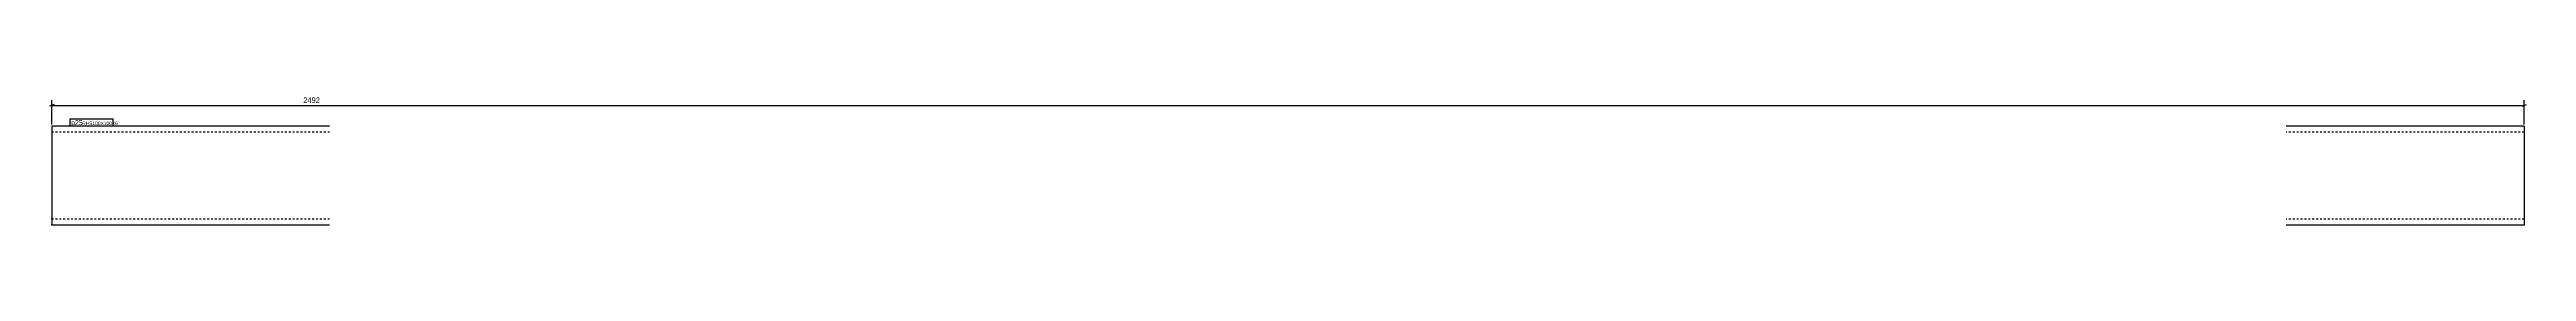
# Model space of a CAD drawing. Header units: millimetres. Extents: x 4 to 2501, y 4 to 135.
import ezdxf

# ---------------------------------------------------------------- set-up
doc = ezdxf.new("R2010")
doc.units = ezdxf.units.MM
doc.linetypes.add('DXK_LINE_DOT2', pattern=[3.9198, 1.9599, -1.9599])
for name, color, linetype in [('MÅLSÆTNING', 7, 'Continuous'), ('STÅL', 7, 'Continuous'), ('TEKST', 7, 'Continuous')]:
    doc.layers.add(name, color=color, linetype=linetype)
doc.styles.add('Arial Narrow', font='ARIALN.TTF', dxfattribs={"height": 0.2})

msp = doc.modelspace()

# ---------------------------------------------------------------- linework, layer by layer
at = {"layer": 'MÅLSÆTNING', "color": 7, "linetype": 'Continuous'}
for p, q in [((9, 126.3), (4.5, 124.5)), ((6.8, 106), (6.8, 130.8)), ((6.8, 125.4), (2498.5, 125.4)), ((2496.3, 124.5), (2500.8, 126.3)), ((2498.5, 106), (2498.5, 130.8))]:
    msp.add_line(p, q, dxfattribs=at)
at = {"layer": 'STÅL', "color": 2, "linetype": 'Continuous'}
for p, q in [((286.8, 104.5), (6.8, 104.5)), ((6.8, 104.5), (6.8, 5.4)), ((2498.5, 104.5), (2258.5, 104.5)), ((2498.5, 104.5), (2498.5, 4.5)), ((6.8, 4.5), (6.8, 5.4)), ((286.8, 4.5), (6.8, 4.5)), ((2498.5, 4.5), (2258.5, 4.5))]:
    msp.add_line(p, q, dxfattribs=at)
at = {"layer": 'STÅL', "color": 7, "linetype": 'DXK_LINE_DOT2'}
for p, q in [((286.8, 98.5), (6.8, 98.5)), ((2498.5, 98.5), (2258.5, 98.5)), ((6.8, 10.5), (6.8, 11)), ((286.8, 10.5), (6.8, 10.5)), ((2498.5, 10.5), (2258.5, 10.5)), ((2498.5, 10.5), (2498.5, 11))]:
    msp.add_line(p, q, dxfattribs=at)

# ---------------------------------------------------------------- next in the draw order: wipeouts: each hides what was drawn before it
at = {"color": 0}
for points, layer in [([(276, 126.6), (276, 135), (259, 135), (259, 126.6)], 'MÅLSÆTNING'), ([(35.8, 105.5), (35.8, 110.8), (26.3, 110.8), (26.3, 105.5)], 'TEKST')]:
    msp.add_wipeout(points, dxfattribs=at).dxf.layer = layer

# ---------------------------------------------------------------- next in the draw order: texts
at = {"layer": 'MÅLSÆTNING', "color": 3, "style": 'Arial Narrow'}
msp.add_text('2492', height=5.73, dxfattribs=at).set_placement((260.2, 127.8))

# ---------------------------------------------------------------- next in the draw order: wipeouts: each hides what was drawn before it
at = {"color": 0}
msp.add_wipeout([(35.8, 105.5), (35.8, 110.8), (26.3, 110.8), (26.3, 105.5)], dxfattribs=at).dxf.layer = 'TEKST'

# ---------------------------------------------------------------- next in the draw order: wipeouts: each hides what was drawn before it
msp.add_wipeout([(67.6, 105.5), (67.6, 109.3), (37.4, 109.3), (37.4, 105.5)], dxfattribs=at).dxf.layer = 'TEKST'

# ---------------------------------------------------------------- next in the draw order: wipeouts: each hides what was drawn before it
msp.add_wipeout([(67.6, 105.5), (67.6, 109.3), (37.4, 109.3), (37.4, 105.5)], dxfattribs=at).dxf.layer = 'TEKST'

# ---------------------------------------------------------------- next in the draw order: linework, layer by layer
at = {"layer": 'TEKST', "color": 7, "linetype": 'Continuous'}
for p, q in [((25.4, 111.7), (68.5, 111.7)), ((25.4, 104.7), (25.4, 111.7)), ((25.4, 104.7), (68.5, 104.7)), ((68.5, 104.7), (68.5, 111.7))]:
    msp.add_line(p, q, dxfattribs=at)

# ---------------------------------------------------------------- next in the draw order: texts
at = {"layer": 'TEKST', "color": 3, "style": 'Arial Narrow'}
for s, height, p in [('p25', 5.01, (26.3, 105.5)), ('RHS100X100X6', 3.579, (37.4, 105.5))]:
    msp.add_text(s, height=height, dxfattribs=at).set_placement(p)

doc.saveas('drawing.dxf')
